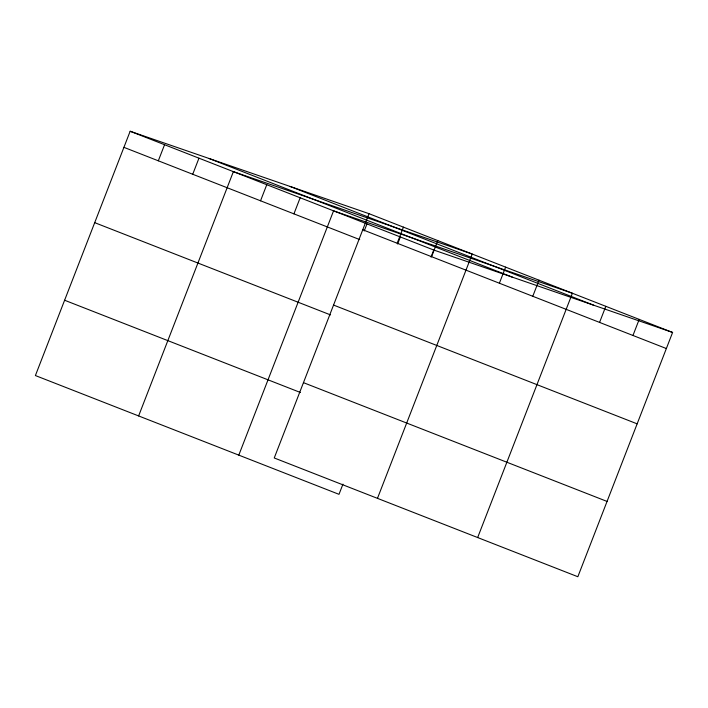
<?xml version="1.0" encoding="UTF-8"?>
<svg xmlns="http://www.w3.org/2000/svg" width="708" height="708" viewBox="0 0 708 708"><rect width="100%" height="100%" fill="white"/><g stroke="black" fill="none" stroke-linecap="round" stroke-linejoin="round"><path stroke-width="1.06" d="M369.001 213.674L274.244 457.97L577.843 576.737L672.6 332.45L369.001 213.674L130.157 131.263L35.4 375.55L338.999 494.326L342.946 484.148M158.318 160.804L164.566 144.724M192.726 174.265L198.966 158.185M138.626 415.932L233.374 171.646L472.227 254.057L377.47 498.352M260.535 200.798L266.774 184.708M293.926 213.86L300.165 197.771M238.808 455.129L333.565 210.842L572.409 293.254L477.661 537.549M364.231 230.941L366.965 223.905M397.17 243.225L403.41 227.135M397.631 244.003L400.356 236.968M431.022 257.075L433.756 250.03L672.6 332.45M431.579 256.685L437.818 240.596M499.379 283.209L505.618 267.128M532.779 296.28L539.018 280.191M599.57 322.406L605.809 306.316M632.961 335.477L639.2 319.388M290.183 186.478L593.782 305.254M208.975 158.459L512.574 277.235M130.157 131.263L433.756 250.03M362.761 229.764L666.361 348.54M123.918 147.344L359.708 239.596M333.548 305.068L637.147 423.844M94.704 222.657L330.503 314.901M303.458 382.656L607.057 501.432M64.614 300.245L300.404 392.489"/></g></svg>
